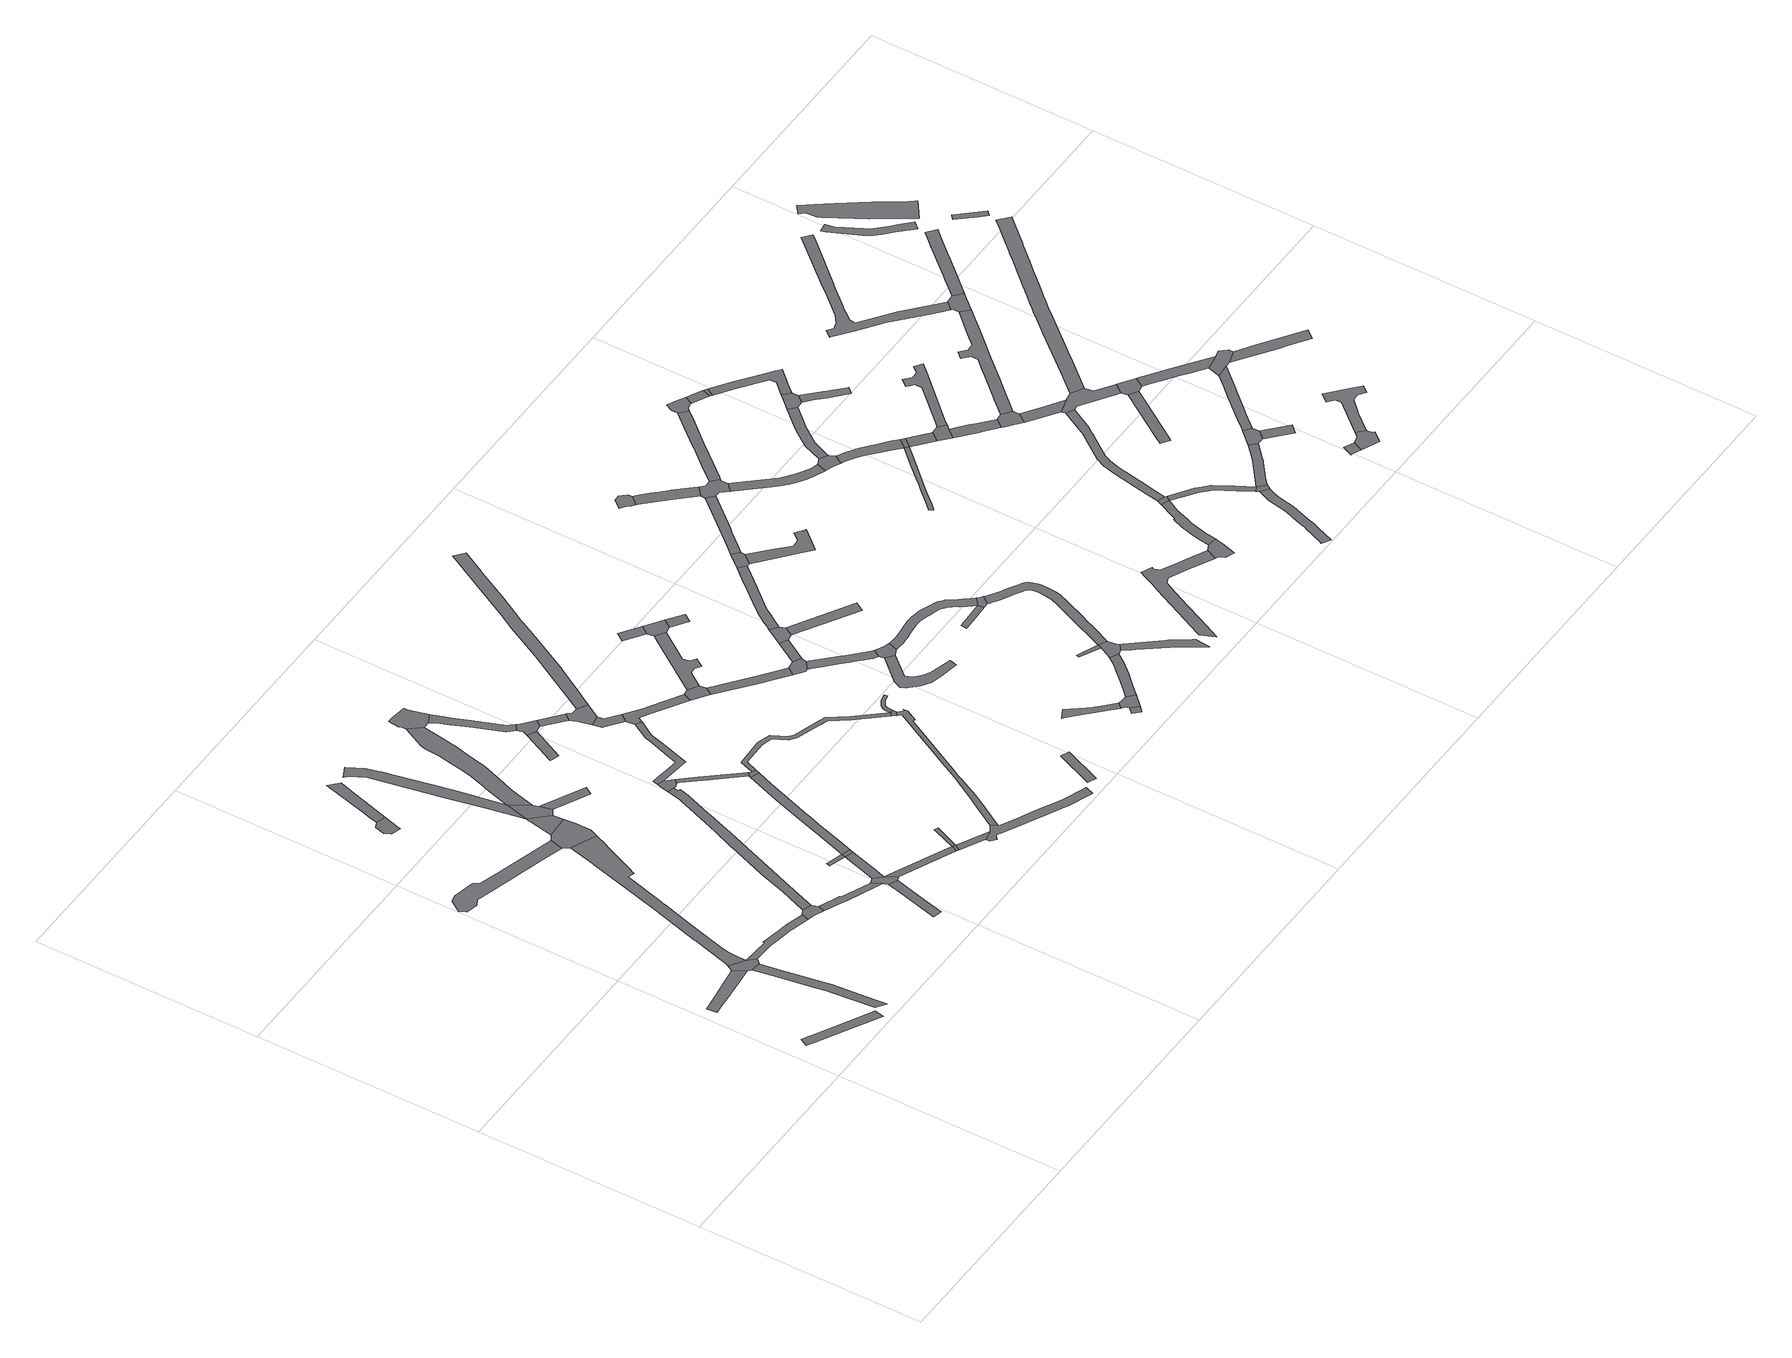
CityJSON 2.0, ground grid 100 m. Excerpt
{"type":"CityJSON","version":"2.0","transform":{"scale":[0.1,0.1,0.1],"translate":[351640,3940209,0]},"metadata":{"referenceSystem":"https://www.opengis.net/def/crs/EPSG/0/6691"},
"CityObjects":{
"road1":{"type":"Road","attributes":{"RoadStructureAttribute.sectionType":"1"},"geometry":[{"type":"MultiSurface","lod":"1","boundaries":[[[0,1,2,3,4,5,6]]]}]},
"road2":{"type":"Road","attributes":{"RoadStructureAttribute.sectionType":"1"},"geometry":[{"type":"MultiSurface","lod":"1","boundaries":[[[7,8,9,10,11,12,13,14,15,16,17]]]}]},
"road3":{"type":"Road","attributes":{"RoadStructureAttribute.sectionType":"1"},"geometry":[{"type":"MultiSurface","lod":"1","boundaries":[[[18,19,20,21,22,23,24,25,26,27,28,29,30,31,32,33,34]]]}]},
"road4":{"type":"Road","geometry":[{"type":"MultiSurface","lod":"1","boundaries":[[[12,18,34,35,36,37,38,39,13]]]}]},
"road5":{"type":"Road","attributes":{"RoadStructureAttribute.sectionType":"1"},"geometry":[{"type":"MultiSurface","lod":"1","boundaries":[[[35,40,41,42,43,44,45,46,47,48,49,50,51,52,53,36]]]}]},
"road6":{"type":"Road","attributes":{"RoadStructureAttribute.sectionType":"1"},"geometry":[{"type":"MultiSurface","lod":"1","boundaries":[[[54,55,56,57,58,59,60,61,62,63,64,65,66,67,68,69,70,71]]]}]},
"road7":{"type":"Road","attributes":{"RoadStructureAttribute.sectionType":"1"},"geometry":[{"type":"MultiSurface","lod":"1","boundaries":[[[72,73,74,75,76,77,78,79,37,36,80,81,82,83,84,85,86,87,88,89,90,91,92,93,94,95,96,97]]]}]},
"road8":{"type":"Road","geometry":[{"type":"MultiSurface","lod":"1","boundaries":[[[98,99,46,45,100,101,102]]]}]},
"road9":{"type":"Road","geometry":[{"type":"MultiSurface","lod":"1","boundaries":[[[103,104,105,106,107,108,109,110]]]}]},
"road10":{"type":"Road","attributes":{"RoadStructureAttribute.sectionType":"1"},"geometry":[{"type":"MultiSurface","lod":"1","boundaries":[[[111,112,113,114,115,116,117,102,101,118,119,120,121,122]]]}]},
"road11":{"type":"Road","attributes":{"RoadStructureAttribute.sectionType":"1"},"geometry":[{"type":"MultiSurface","lod":"1","boundaries":[[[108,123,124,125,126,127,128,129,109]]]}]},
"road12":{"type":"Road","geometry":[{"type":"MultiSurface","lod":"1","boundaries":[[[96,130,131,132,133,134,135,136,63,62,137,97]]]}]},
"road13":{"type":"Road","attributes":{"RoadStructureAttribute.sectionType":"1"},"geometry":[{"type":"MultiSurface","lod":"1","boundaries":[[[138,139,140,141,142,143]]]}]},
"road14":{"type":"Road","attributes":{"RoadStructureAttribute.sectionType":"1"},"geometry":[{"type":"MultiSurface","lod":"1","boundaries":[[[144,136,135,145,146]]]}]},
"road15":{"type":"Road","attributes":{"RoadStructureAttribute.sectionType":"1"},"geometry":[{"type":"MultiSurface","lod":"1","boundaries":[[[147,148,149,150,151,152,153,154,155,156,146,157,158,159,160,161,162,163,164,165,166,167]]]}]},
"road16":{"type":"Road","geometry":[{"type":"MultiSurface","lod":"1","boundaries":[[[141,140,168,169,170,111,122]]]}]},
"road17":{"type":"Road","geometry":[{"type":"MultiSurface","lod":"1","boundaries":[[[146,145,171,172,173,157]]]}]},
"road18":{"type":"Road","attributes":{"RoadStructureAttribute.sectionType":"1"},"geometry":[{"type":"MultiSurface","lod":"1","boundaries":[[[174,175,176,177,178,179,180,181,182,183,184,185,186,187,188,189,99,98,190,191,192,193,194,195,196,197,198,199,200,201,202]]]}]},
"road19":{"type":"Road","attributes":{"RoadStructureAttribute.sectionType":"1"},"geometry":[{"type":"MultiSurface","lod":"1","boundaries":[[[203,170,169,204,205,206,207]]]}]},
"road20":{"type":"Road","geometry":[{"type":"MultiSurface","lod":"1","boundaries":[[[208,209,210,211,212,207]]]}]},
"road21":{"type":"Road","geometry":[{"type":"MultiSurface","lod":"1","boundaries":[[[207,206,213,214,208]]]}]},
"road22":{"type":"Road","attributes":{"RoadStructureAttribute.sectionType":"1"},"geometry":[{"type":"MultiSurface","lod":"1","boundaries":[[[215,216,172,171]]]}]},
"road23":{"type":"Road","attributes":{"RoadStructureAttribute.sectionType":"1"},"geometry":[{"type":"MultiSurface","lod":"1","boundaries":[[[217,169,168,218,219]]]}]},
"road24":{"type":"Road","attributes":{"RoadStructureAttribute.sectionType":"1"},"geometry":[{"type":"MultiSurface","lod":"1","boundaries":[[[173,220,221,222,223,224,225,226,227,228,229,230,231,232,233,234,235,236,237,238,157]]]}]},
"road25":{"type":"Road","geometry":[{"type":"MultiSurface","lod":"1","boundaries":[[[218,239,240,241,242,219]]]}]},
"road26":{"type":"Road","attributes":{"RoadStructureAttribute.sectionType":"1"},"geometry":[{"type":"MultiSurface","lod":"1","boundaries":[[[243,244,245,246,247,214,213,248,249,250,251,252,253,254]]]}]},
"road27":{"type":"Road","geometry":[{"type":"MultiSurface","lod":"1","boundaries":[[[255,256,257,258,219,242]]]}]},
"road28":{"type":"Road","geometry":[{"type":"MultiSurface","lod":"1","boundaries":[[[259,174,202,260,261,262,263,264]]]}]},
"road29":{"type":"Road","geometry":[{"type":"MultiSurface","lod":"1","boundaries":[[[265,266,241,240,267,268]]]}]},
"road30":{"type":"Road","attributes":{"RoadStructureAttribute.sectionType":"1"},"geometry":[{"type":"MultiSurface","lod":"1","boundaries":[[[269,270,262,261,271,272,273]]]}]},
"road31":{"type":"Road","attributes":{"RoadStructureAttribute.sectionType":"1"},"geometry":[{"type":"MultiSurface","lod":"1","boundaries":[[[274,275,276,277,278]]]}]},
"road32":{"type":"Road","geometry":[{"type":"MultiSurface","lod":"1","boundaries":[[[279,280,281,282,283,284,285,286,230,229,287]]]}]},
"road33":{"type":"Road","attributes":{"RoadStructureAttribute.sectionType":"1"},"geometry":[{"type":"MultiSurface","lod":"1","boundaries":[[[288,289,290,291,292,293,294,295,296,297,298,299,279,287]]]}]},
"road34":{"type":"Road","geometry":[{"type":"MultiSurface","lod":"1","boundaries":[[[243,254,300,301,269,273]]]}]},
"road35":{"type":"Road","attributes":{"RoadStructureAttribute.sectionType":"1"},"geometry":[{"type":"MultiSurface","lod":"1","boundaries":[[[263,302,303,304,305,306,307,308,309,310,311,312,313,314,315,316,264]]]}]},
"road36":{"type":"Road","geometry":[{"type":"MultiSurface","lod":"1","boundaries":[[[317,278,277,318,319,320,321,322,294,293]]]}]},
"road37":{"type":"Road","attributes":{"RoadStructureAttribute.sectionType":"1"},"geometry":[{"type":"MultiSurface","lod":"1","boundaries":[[[323,324,325,326,327,328,329,330,331,265,268,332,333,334,335,336,337,338,339,340,341,342,343]]]}]},
"road38":{"type":"Road","attributes":{"RoadStructureAttribute.sectionType":"1"},"geometry":[{"type":"MultiSurface","lod":"1","boundaries":[[[344,320,319,345,346]]]}]},
"road39":{"type":"Road","geometry":[{"type":"MultiSurface","lod":"1","boundaries":[[[347,348,349,350,351,352,353,354,355]]]}]},
"road40":{"type":"Road","geometry":[{"type":"MultiSurface","lod":"1","boundaries":[[[356,347,355,357,358,359,360,344,346]]]}]},
"road41":{"type":"Road","attributes":{"RoadStructureAttribute.sectionType":"1"},"geometry":[{"type":"MultiSurface","lod":"1","boundaries":[[[361,362,363,364,365,366,367,368,369,331,330,370,371,372,373,374,375,376,377,378,379,380,381,382,383,384]]]}]},
"road42":{"type":"Road","attributes":{"RoadStructureAttribute.sectionType":"1"},"geometry":[{"type":"MultiSurface","lod":"1","boundaries":[[[385,386,387,388,389,390,391,392,393,301,300,394,395,396,397,398,399,400,401,402,403,404]]]}]},
"road43":{"type":"Road","attributes":{"RoadStructureAttribute.sectionType":"1"},"geometry":[{"type":"MultiSurface","lod":"1","boundaries":[[[352,351,405,309,308,406,407,408,409,410,411,412]]]}]},
"road44":{"type":"Road","attributes":{"RoadStructureAttribute.sectionType":"1"},"geometry":[{"type":"MultiSurface","lod":"1","boundaries":[[[413,414,415,416]]]}]},
"road45":{"type":"Road","geometry":[{"type":"MultiSurface","lod":"1","boundaries":[[[417,418,409,408,419,420]]]}]},
"road46":{"type":"Road","geometry":[{"type":"MultiSurface","lod":"1","boundaries":[[[403,361,384,421,404]]]}]},
"road47":{"type":"Road","attributes":{"RoadStructureAttribute.sectionType":"1"},"geometry":[{"type":"MultiSurface","lod":"1","boundaries":[[[419,422,423,424,425,426,427,428,429,420]]]}]},
"road48":{"type":"Road","attributes":{"RoadStructureAttribute.sectionType":"1"},"geometry":[{"type":"MultiSurface","lod":"1","boundaries":[[[421,430,431,432,433,434,435,436,437,438,439,404]]]}]},
"road49":{"type":"Road","attributes":{"RoadStructureAttribute.sectionType":"1"},"geometry":[{"type":"MultiSurface","lod":"1","boundaries":[[[440,418,417,441,442,443,444,445,446,447,448]]]}]},
"road50":{"type":"Road","attributes":{"RoadStructureAttribute.sectionType":"1"},"geometry":[{"type":"MultiSurface","lod":"1","boundaries":[[[449,450,451,452,453,358,357,454,455,456,457,458,459,460,461,462,463,464,465,466,467,468,469,470,471]]]}]},
"road51":{"type":"Road","geometry":[{"type":"MultiSurface","lod":"1","boundaries":[[[472,426,425,473,474,475,476,477]]]}]},
"road52":{"type":"Road","attributes":{"RoadStructureAttribute.sectionType":"1"},"geometry":[{"type":"MultiSurface","lod":"1","boundaries":[[[478,479,480,481]]]}]},
"road53":{"type":"Road","attributes":{"RoadStructureAttribute.sectionType":"1"},"geometry":[{"type":"MultiSurface","lod":"1","boundaries":[[[482,483,484,485,486,487,488,489,490,491]]]}]},
"road54":{"type":"Road","geometry":[{"type":"MultiSurface","lod":"1","boundaries":[[[480,448,447,492,493,494,481]]]}]},
"road55":{"type":"Road","attributes":{"RoadStructureAttribute.sectionType":"1"},"geometry":[{"type":"MultiSurface","lod":"1","boundaries":[[[495,496,472,477]]]}]},
"road56":{"type":"Road","attributes":{"RoadStructureAttribute.sectionType":"1"},"geometry":[{"type":"MultiSurface","lod":"1","boundaries":[[[497,498,499,500,501,502,503,504,505,506,507,508,509,475,474]]]}]},
"road57":{"type":"Road","attributes":{"RoadStructureAttribute.sectionType":"1"},"geometry":[{"type":"MultiSurface","lod":"1","boundaries":[[[510,511,512,513,514,515,516,517,518,519,520,521,522,523,524,525,526]]]}]},
"road58":{"type":"Road","attributes":{"RoadStructureAttribute.sectionType":"1"},"geometry":[{"type":"MultiSurface","lod":"1","boundaries":[[[527,528,529,530]]]}]},
"road59":{"type":"Road","attributes":{"RoadStructureAttribute.sectionType":"1"},"geometry":[{"type":"MultiSurface","lod":"1","boundaries":[[[492,531,532,493]]]}]},
"road60":{"type":"Road","geometry":[{"type":"MultiSurface","lod":"1","boundaries":[[[529,533,534,535,491,490,536,530]]]}]},
"road61":{"type":"Road","geometry":[{"type":"MultiSurface","lod":"1","boundaries":[[[537,496,495,538,539,540]]]}]},
"road62":{"type":"Road","geometry":[{"type":"MultiSurface","lod":"1","boundaries":[[[525,541,542,543,544,545,546,505,504,526]]]}]},
"road63":{"type":"Road","attributes":{"RoadStructureAttribute.sectionType":"1"},"geometry":[{"type":"MultiSurface","lod":"1","boundaries":[[[533,547,548,549,550,551,552,553,554,555,556,557,558,534]]]}]},
"road64":{"type":"Road","attributes":{"RoadStructureAttribute.sectionType":"1"},"geometry":[{"type":"MultiSurface","lod":"1","boundaries":[[[538,559,560,539]]]}]},
"road65":{"type":"Road","attributes":{"RoadStructureAttribute.sectionType":"1"},"geometry":[{"type":"MultiSurface","lod":"1","boundaries":[[[561,562,563,564,565,566,567,537,540,568,569,570,571,572,573,574,575,576,577,578,579]]]}]},
"road66":{"type":"Road","attributes":{"RoadStructureAttribute.sectionType":"1"},"geometry":[{"type":"MultiSurface","lod":"1","boundaries":[[[542,580,581,582,583,584,585,586,587,588,589,590,591,592,593,594,595,596,597,598,599,600,601,602,603,604,605,606,607,608,609,610,611,612,613,614,615,616,617,618,619,620,621,622,623,624,625,626,627,628,629,630,631,632,633,634,635,636,543]]]}]},
"road67":{"type":"Road","geometry":[{"type":"MultiSurface","lod":"1","boundaries":[[[637,638,639,640]]]}]},
"road68":{"type":"Road","geometry":[{"type":"MultiSurface","lod":"1","boundaries":[[[641,642,643,552,551,644,645,646,647,637,640]]]}]},
"road69":{"type":"Road","geometry":[{"type":"MultiSurface","lod":"1","boundaries":[[[648,649,650,651,652,609]]]}]},
"road70":{"type":"Road","attributes":{"RoadStructureAttribute.sectionType":"1"},"geometry":[{"type":"MultiSurface","lod":"1","boundaries":[[[644,653,654,655,656,657,658,659,660,661,662,663,645]]]}]},
"road71":{"type":"Road","geometry":[{"type":"MultiSurface","lod":"1","boundaries":[[[578,664,665,666,667,579]]]}]},
"road72":{"type":"Road","geometry":[{"type":"MultiSurface","lod":"1","boundaries":[[[668,669,670,610,609,652,671]]]}]},
"road73":{"type":"Road","attributes":{"RoadStructureAttribute.sectionType":"1"},"geometry":[{"type":"MultiSurface","lod":"1","boundaries":[[[672,673,674,675,676,677,678,679,680,681,682,683,684,685,686,687,688,689,690,691,692,693,637,647,694,695,696,697,698,699,700,701,702,703,704,705,706,707,708,709,710,711,712,713,714,715,716,717,718,719,720,721,722,668,671]]]}]},
"road74":{"type":"Road","attributes":{"RoadStructureAttribute.sectionType":"1"},"geometry":[{"type":"MultiSurface","lod":"1","boundaries":[[[664,723,724,725,726,727,728,729,730,731,732,665]]]}]},
"road75":{"type":"Road","attributes":{"RoadStructureAttribute.sectionType":"1"},"geometry":[{"type":"MultiSurface","lod":"1","boundaries":[[[733,734,735,736,737,738,739,740,667,666]]]}]},
"road76":{"type":"Road","geometry":[{"type":"MultiSurface","lod":"1","boundaries":[[[741,742,743,744,745,746,747,748,749]]]}]},
"road77":{"type":"Road","attributes":{"RoadStructureAttribute.sectionType":"1"},"geometry":[{"type":"MultiSurface","lod":"1","boundaries":[[[750,751,752,753,754,755,756,757,758,759,760,761,745,744]]]}]},
"road78":{"type":"Road","attributes":{"RoadStructureAttribute.sectionType":"1"},"geometry":[{"type":"MultiSurface","lod":"1","boundaries":[[[762,763,764,765,766,767,768,769,770,771,772,773,774,775,776,777,778,779,780,781,782,783,784,785,786,787]]]}]},
"road79":{"type":"Road","geometry":[{"type":"MultiSurface","lod":"1","boundaries":[[[737,788,789,790,791,792,793,794,755,754,795,738]]]}]},
"road80":{"type":"Road","attributes":{"RoadStructureAttribute.sectionType":"1"},"geometry":[{"type":"MultiSurface","lod":"1","boundaries":[[[796,797,798,799,800,801,802,803,804,805,806,807,808,809,810,811,812,813,814,815,816,817,818,819,790,789]]]}]},
"road81":{"type":"Road","geometry":[{"type":"MultiSurface","lod":"1","boundaries":[[[786,820,821,822,823,824,825,826,827,828,787]]]}]},
"road82":{"type":"Road","attributes":{"RoadStructureAttribute.sectionType":"1"},"geometry":[{"type":"MultiSurface","lod":"1","boundaries":[[[829,830,831,832,833,834,835,793,792,836,837,838,839,840,841]]]}]},
"road83":{"type":"Road","geometry":[{"type":"MultiSurface","lod":"1","boundaries":[[[805,804,842,843,844,845,846,847]]]}]},
"road84":{"type":"Road","attributes":{"RoadStructureAttribute.sectionType":"1"},"geometry":[{"type":"MultiSurface","lod":"1","boundaries":[[[848,849,850,851,852,853,854,855,856,857,858,859,860]]]}]},
"road85":{"type":"Road","attributes":{"RoadStructureAttribute.sectionType":"1"},"geometry":[{"type":"MultiSurface","lod":"1","boundaries":[[[861,862,863,864,865,866,867,868,869,870,871,872,873,874,875,845,844,876,877,878,879,880,860]]]}]},
"road86":{"type":"Road","geometry":[{"type":"MultiSurface","lod":"1","boundaries":[[[881,882,883,884,885]]]}]},
"road87":{"type":"Road","attributes":{"RoadStructureAttribute.sectionType":"1"},"geometry":[{"type":"MultiSurface","lod":"1","boundaries":[[[846,886,887,888,889,890,891,892,893,894,895,896,847]]]}]},
"road88":{"type":"Road","geometry":[{"type":"MultiSurface","lod":"1","boundaries":[[[897,829,841,898,899,900,901,902,903,904]]]}]},
"road89":{"type":"Road","attributes":{"RoadStructureAttribute.sectionType":"1"},"geometry":[{"type":"MultiSurface","lod":"1","boundaries":[[[905,906,907,908,909,910,911,884,883,882,912,913,914,915,916,917,918,828,827,919,920,921,922,883,923,924,925,926,927,928,929]]]}]},
"road90":{"type":"Road","geometry":[{"type":"MultiSurface","lod":"1","boundaries":[[[859,930,861,860]]]}]},
"road91":{"type":"Road","attributes":{"RoadStructureAttribute.sectionType":"1"},"geometry":[{"type":"MultiSurface","lod":"1","boundaries":[[[931,932,933,934,935,936,937,938,939,940,941,942,943,944,945,946,947,948,949,950,951]]]}]},
"road92":{"type":"Road","attributes":{"RoadStructureAttribute.sectionType":"1"},"geometry":[{"type":"MultiSurface","lod":"1","boundaries":[[[859,952,953,954,955,930]]]}]},
"road93":{"type":"Road","attributes":{"RoadStructureAttribute.sectionType":"1"},"geometry":[{"type":"MultiSurface","lod":"1","boundaries":[[[956,957,958,901,900,959]]]}]},
"road94":{"type":"Road","geometry":[{"type":"MultiSurface","lod":"1","boundaries":[[[956,959,960,961]]]}]},
"road95":{"type":"Road","geometry":[{"type":"MultiSurface","lod":"1","boundaries":[[[953,962,963,964,965,954]]]}]},
"road96":{"type":"Road","geometry":[{"type":"MultiSurface","lod":"1","boundaries":[[[966,967,968,969,892,891,970,971,972]]]}]},
"road97":{"type":"Road","geometry":[{"type":"MultiSurface","lod":"1","boundaries":[[[951,950,973,974,905,929]]]}]},
"road98":{"type":"Road","attributes":{"RoadStructureAttribute.sectionType":"1"},"geometry":[{"type":"MultiSurface","lod":"1","boundaries":[[[975,976,977,978,979,980,981,982,983,984,985,986,987,988,989,990,991,992,993,994,995,881,885]]]}]},
"road99":{"type":"Road","attributes":{"RoadStructureAttribute.sectionType":"1"},"geometry":[{"type":"MultiSurface","lod":"1","boundaries":[[[996,997,998,999,1000,1001,1002,1003,1004,963,962]]]}]},
"road100":{"type":"Road","attributes":{"RoadStructureAttribute.sectionType":"1"},"geometry":[{"type":"MultiSurface","lod":"1","boundaries":[[[960,1005,1006,1007,1008,966,972,1009,1010,1011,1012,1013,1014,1015,1016,961]]]}]},
"road101":{"type":"Road","geometry":[{"type":"MultiSurface","lod":"1","boundaries":[[[970,1017,1018,1019,1020,1021,1022,1023,1024,1025,971]]]}]},
"road102":{"type":"Road","geometry":[{"type":"MultiSurface","lod":"1","boundaries":[[[999,998,1026,1027,1028,1029,1030,1031,1032]]]}]},
"road103":{"type":"Road","attributes":{"RoadStructureAttribute.sectionType":"1"},"geometry":[{"type":"MultiSurface","lod":"1","boundaries":[[[1033,1034,1035,1036,1037,1038,1039,1040,1041,1042,905,974]]]}]},
"road104":{"type":"Road","geometry":[{"type":"MultiSurface","lod":"1","boundaries":[[[964,1043,1044,1045,1046,1047,1048,1049,1050,1051,1052,1053,1054,1055,1056,1057,1058,1059,965]]]}]},
"road105":{"type":"Road","geometry":[{"type":"MultiSurface","lod":"1","boundaries":[[[1060,1061,1030,1029,1062,1063]]]}]},
"road106":{"type":"Road","geometry":[{"type":"MultiSurface","lod":"1","boundaries":[[[1064,1065,1066,1040,1039,1067]]]}]},
"road107":{"type":"Road","attributes":{"RoadStructureAttribute.sectionType":"1"},"geometry":[{"type":"MultiSurface","lod":"1","boundaries":[[[1068,1069,1070,1071,1072,1073,1074]]]}]},
"road108":{"type":"Road","attributes":{"RoadStructureAttribute.sectionType":"1"},"geometry":[{"type":"MultiSurface","lod":"1","boundaries":[[[1075,1076,1077,1078,1079]]]}]},
"road109":{"type":"Road","geometry":[{"type":"MultiSurface","lod":"1","boundaries":[[[1062,987,986,1080,1081,1082,1083,1084,1085,1086,1087,1063]]]}]},
"road110":{"type":"Road","geometry":[{"type":"MultiSurface","lod":"1","boundaries":[[[1088,1089,1064,1067]]]}]},
"road111":{"type":"Road","geometry":[{"type":"MultiSurface","lod":"1","boundaries":[[[1090,1091,1092,1093,1094,1075,1079,1095,1096]]]}]},
"road112":{"type":"Road","geometry":[{"type":"MultiSurface","lod":"1","boundaries":[[[1097,1098,1099,1100,1101,1102,1103,1104,1105,1106,1107,1108,1109,1110,1111,1112,1113,1114,1032,1031,1115,1116,1117,1118,1119,1120,1121]]]}]},
"road113":{"type":"Road","geometry":[{"type":"MultiSurface","lod":"1","boundaries":[[[1122,1123,1083,1082,1068,1074,1124,1125]]]}]},
"road114":{"type":"Road","attributes":{"RoadStructureAttribute.sectionType":"1"},"geometry":[{"type":"MultiSurface","lod":"1","boundaries":[[[1126,1127,1128,1129,1130,1131,1132,1133,1134,1066,1065,1135,1136,1137,1138,1139,1140,1141]]]}]},
"road115":{"type":"Road","geometry":[{"type":"MultiSurface","lod":"1","boundaries":[[[1142,1143,1144,1145,1146,1147,1148,1149,1150,1151,1152,1153,1154,1093,1092]]]}]},
"road116":{"type":"Road","attributes":{"RoadStructureAttribute.sectionType":"1"},"geometry":[{"type":"MultiSurface","lod":"1","boundaries":[[[1124,1155,1156,1157,1158,1159,1160,1161,1162,1163,1164,1165,1166,1125]]]}]},
"road117":{"type":"Road","geometry":[{"type":"MultiSurface","lod":"1","boundaries":[[[1167,1168,1169,1170,1171,1172,1173,1174,1175,1176,1177,1178,1179,1180,1181,1182,1183,1184,1185,1186,1187,1188,1189,1190,1191,1192,1193,1194,1195,1196,1197,1198,1199]]]}]},
"road118":{"type":"Road","geometry":[{"type":"MultiSurface","lod":"1","boundaries":[[[1200,1201,1202,1161,1160,1126,1141,1203]]]}]},
"road119":{"type":"Road","geometry":[{"type":"MultiSurface","lod":"1","boundaries":[[[1204,1205,1206,1207,1208,1209,1210,1183,1182,1211,1097,1121]]]}]},
"road120":{"type":"Road","attributes":{"RoadStructureAttribute.sectionType":"1"},"geometry":[{"type":"MultiSurface","lod":"1","boundaries":[[[1212,1213,1214,1215,1216,1217,1218,1219,1220,1221,1222,1223,1224,1225,1226,1227,1228,1229,1230,1231,1232,1233,1234,1235,1086,1085,1236,1237,1238,1239,1240,1241,1242,1243,1244,1245,1246,1247,1248,1249,1250,1251,1252,1253,1254,1255,1256,1257]]]}]},
"road121":{"type":"Road","attributes":{"RoadStructureAttribute.sectionType":"1"},"geometry":[{"type":"MultiSurface","lod":"1","boundaries":[[[1258,1259,1200,1203,1260,1261,1262,1263,1264]]]}]},
"road122":{"type":"Road","attributes":{"RoadStructureAttribute.sectionType":"1"},"geometry":[{"type":"MultiSurface","lod":"1","boundaries":[[[1265,1266,1267,1268,1269,1270,1271,1272,1273,1274,1275,1276,1277,1278,1279,1209,1208]]]}]},
"road123":{"type":"Road","attributes":{"RoadStructureAttribute.sectionType":"1"},"geometry":[{"type":"MultiSurface","lod":"1","boundaries":[[[1280,1281,1282,1283,1284,1285,1286,1287,1288,1289,1290,1291,1292,1293,1294,1295,1296]]]}]},
"road124":{"type":"Road","attributes":{"RoadStructureAttribute.sectionType":"1"},"geometry":[{"type":"MultiSurface","lod":"1","boundaries":[[[1297,1298,1299,1300,1301,1302,1303,1304,1305,1306,1307,1308,1309,1310,1311,1312,1313,1314,1315,1316]]]}]},
"road125":{"type":"Road","geometry":[{"type":"MultiSurface","lod":"1","boundaries":[[[1317,1318,1319,1320,1321]]]}]}
},
"vertices":[
[80,197,0],[113,179,0],[274,90,0],[375,35,0],[384,76,0],[244,151,0],[98,230,0],
[56,584,0],[104,589,0],[135,592,0],[204,599,0],[217,600,0],[314,610,0],[281,661,0],[209,650,0],[123,637,0],[87,632,0],[52,628,0],
[329,597,0],[342,516,0],[346,493,0],[368,367,0],[373,338,0],[381,292,0],[382,275,0],[400,87,0],[442,59,0],[439,103,0],[431,177,0],[422,296,0],[418,319,0],[416,326,0],[400,422,0],[383,516,0],[370,593,0],
[390,613,0],[361,644,0],[299,687,0],[294,679,0],[290,673,0],
[479,610,0],[521,603,0],[598,590,0],[601,589,0],[607,588,0],[681,567,0],[690,599,0],[613,621,0],[608,622,0],[597,624,0],[563,630,0],[483,644,0],[482,636,0],[481,637,0],
[8,1722,0],[23,1694,0],[72,1682,0],[100,1698,0],[248,1653,0],[328,1631,0],[334,1629,0],[414,1607,0],[516,1577,0],[533,1634,0],[468,1653,0],[344,1689,0],[293,1704,0],[291,1704,0],[183,1735,0],[168,1760,0],[73,1782,0],[42,1774,0],
[506,1428,0],[505,1422,0],[457,1249,0],[417,1101,0],[411,1079,0],[353,875,0],[353,872,0],[304,702,0],[361,687,0],[363,726,0],[373,772,0],[394,848,0],[422,951,0],[459,1076,0],[461,1086,0],[465,1098,0],[516,1276,0],[545,1267,0],[548,1275,0],[557,1296,0],[575,1336,0],[604,1403,0],[634,1471,0],[638,1480,0],[647,1502,0],[536,1548,0],
[755,599,0],[717,613,0],[712,559,0],[753,541,0],[766,572,0],
[224,2198,0],[238,2171,0],[280,2159,0],[286,2181,0],[290,2195,0],[304,2242,0],[262,2254,0],[237,2242,0],
[983,473,0],[980,474,0],[856,527,0],[855,528,0],[854,528,0],[856,534,0],[829,545,0],[814,514,0],[846,499,0],[848,498,0],[978,443,0],[1003,433,0],
[337,2355,0],[353,2412,0],[376,2486,0],[335,2525,0],[306,2412,0],[282,2327,0],[271,2288,0],
[662,1538,0],[661,1592,0],[663,1591,0],[663,1592,0],[662,1606,0],[658,1657,0],[558,1650,0],[520,1575,0],
[988,158,0],[1017,271,0],[1049,393,0],[1012,411,0],[992,329,0],[950,169,0],
[573,1723,0],[655,1704,0],[585,1780,0],
[420,2487,0],[442,2447,0],[455,2423,0],[457,2416,0],[457,2411,0],[511,2143,0],[512,2137,0],[525,2074,0],[550,1953,0],[570,1855,0],[611,1885,0],[588,2011,0],[588,2015,0],[570,2104,0],[553,2189,0],[522,2333,0],[511,2387,0],[506,2410,0],[496,2452,0],[459,2521,0],[408,2497,0],
[1067,403,0],[1039,449,0],[1007,483,0],
[682,1722,0],[670,1776,0],[661,1800,0],
[1002,1401,0],[997,1378,0],[987,1337,0],[984,1330,0],[955,1253,0],[952,1245,0],[950,1240,0],[921,1160,0],[909,1130,0],[868,1030,0],[867,1025,0],[843,962,0],[802,854,0],[801,852,0],[771,761,0],[761,729,0],[793,704,0],[812,754,0],[828,797,0],[885,948,0],[933,1075,0],[933,1076,0],[968,1169,0],[979,1200,0],[982,1207,0],[1025,1326,0],[1036,1369,0],[1025,1371,0],[1031,1395,0],
[1013,499,0],[1046,472,0],[1053,493,0],[1092,621,0],[1053,633,0],
[1058,651,0],[986,673,0],[985,674,0],[979,657,0],[982,656,0],
[1098,639,0],[1060,651,0],
[834,1646,0],[855,1679,0],
[1064,436,0],[1307,292,0],[1321,318,0],
[684,1889,0],[694,1923,0],[718,1987,0],[724,2004,0],[749,2075,0],[770,2169,0],[784,2228,0],[786,2247,0],[788,2257,0],[809,2383,0],[767,2437,0],[717,2338,0],[711,2316,0],[704,2250,0],[692,2185,0],[686,2147,0],[675,2095,0],[649,2010,0],[643,1999,0],
[1308,291,0],[1320,285,0],[1333,311,0],[1334,312,0],
[1238,1177,0],[1183,1026,0],[1176,1006,0],[1129,861,0],[1104,785,0],[1119,706,0],[1156,820,0],[1165,847,0],[1187,911,0],[1208,973,0],[1248,1091,0],[1276,1163,0],
[1375,406,0],[1381,419,0],[1363,426,0],[1359,415,0],
[1012,1443,0],[1041,1392,0],[1057,1400,0],[1074,1415,0],[1044,1449,0],[1015,1456,0],
[1469,240,0],[1446,252,0],[1403,243,0],[1423,232,0],
[1256,1199,0],[1133,1347,0],[1069,1392,0],[1141,1307,0],[1242,1187,0],
[910,1876,0],[915,1873,0],[948,1862,0],[1021,2007,0],[981,2026,0],
[881,2406,0],[873,2435,0],[859,2488,0],[858,2507,0],[790,2515,0],[765,2516,0],[761,2468,0],[765,2459,0],[838,2383,0],
[856,2356,0],[876,2306,0],[898,2252,0],[920,2196,0],[955,2104,0],[984,2074,0],[1009,2096,0],[987,2123,0],[982,2137,0],[937,2253,0],[909,2327,0],[898,2357,0],
[1283,1181,0],[1266,1188,0],
[1052,1448,0],[1097,1443,0],[1178,1434,0],[1221,1570,0],[1238,1626,0],[1254,1652,0],[1280,1695,0],[1254,1710,0],[1212,1638,0],[1209,1628,0],[1204,1613,0],[1157,1465,0],[1100,1472,0],[1051,1478,0],[1021,1481,0],
[992,2048,0],[1031,2009,0],[1050,2013,0],[1072,2039,0],[1050,2058,0],[1023,2081,0],
[1874,60,0],[1862,65,0],[1767,102,0],[1666,153,0],[1605,183,0],[1603,184,0],[1518,228,0],[1516,235,0],[1499,259,0],[1424,212,0],[1446,194,0],[1448,196,0],[1466,210,0],[1486,199,0],[1585,148,0],[1587,147,0],[1644,119,0],[1749,66,0],[1751,65,0],[1847,28,0],[1860,23,0],
[1161,1965,0],[1050,2012,0],[1137,1936,0],
[1164,1844,0],[1173,1805,0],[1177,1803,0],[1229,1764,0],[1249,1749,0],[1274,1782,0],[1222,1822,0],[1217,1827,0],[1211,1855,0],
[1151,1903,0],[1250,1919,0],[1208,1945,0],[1181,1946,0],[1168,1960,0],
[1831,888,0],[1837,881,0],[1844,873,0],[1809,809,0],[1686,579,0],[1686,578,0],[1653,517,0],[1592,413,0],[1576,387,0],[1523,249,0],[1584,348,0],[1593,363,0],[1612,395,0],[1659,490,0],[1669,510,0],[1687,542,0],[1701,568,0],[1836,820,0],[1846,815,0],[1873,866,0],[1872,886,0],[1866,875,0],[1856,887,0],[1846,900,0],
[1820,931,0],[1731,1035,0],[1674,1115,0],[1632,1128,0],[1528,1161,0],[1509,1177,0],[1476,1240,0],[1419,1259,0],[1289,1252,0],[1304,1234,0],[1417,1237,0],[1463,1224,0],[1494,1166,0],[1518,1145,0],[1623,1110,0],[1663,1096,0],[1717,1023,0],[1803,921,0],[1816,905,0],[1831,917,0],
[1250,1742,0],[1293,1717,0],[1332,1693,0],[1479,1602,0],[1495,1639,0],[1373,1715,0],[1348,1730,0],[1316,1750,0],
[2008,221,0],[1971,237,0],[1902,72,0],[1938,55,0],
[1566,1617,0],[1524,1645,0],[1549,1554,0],[1571,1587,0],
[1846,917,0],
[1550,1553,0],[1695,1436,0],[1765,1382,0],[1810,1348,0],[1834,1380,0],[1784,1418,0],[1720,1468,0],[1574,1586,0],
[1846,935,0],[1849,949,0],[1856,959,0],[1874,970,0],[1905,977,0],[1902,991,0],[1869,984,0],[1846,970,0],[1835,955,0],[1831,937,0],
[1691,1883,0],[1611,1681,0],[1640,1686,0],[1665,1668,0],[1691,1706,0],[1666,1723,0],[1661,1752,0],[1753,1884,0],[1712,1912,0],
[1596,2645,0],[1506,2480,0],[1484,2441,0],[1460,2399,0],[1375,2238,0],[1282,1971,0],[1285,1976,0],[1362,2104,0],[1365,2109,0],[1445,2260,0],[1453,2274,0],[1506,2374,0],[1509,2380,0],[1513,2387,0],[1514,2390,0],[1518,2398,0],[1531,2420,0],[1553,2457,0],[1590,2525,0],[1663,2660,0],[1666,2664,0],[1723,2768,0],[1681,2803,0],
[1872,1387,0],[1853,1315,0],[1867,1318,0],[1900,1344,0],[1905,1364,0],[1906,1366,0],
[1650,2037,0],[1624,2000,0],[1707,1942,0],[1733,1979,0],
[2303,244,0],[2258,290,0],[2253,297,0],[2197,370,0],[2153,346,0],[2166,334,0],[2198,305,0],[2291,213,0],[2321,185,0],[2341,207,0],
[1783,1889,0],[1809,1926,0],[1793,1937,0],
[1967,1466,0],[1931,1484,0],
[1872,1312,0],[1963,1223,0],[1985,1201,0],[2006,1182,0],[2026,1160,0],[2035,1153,0],[2054,1134,0],[2072,1123,0],[2093,1157,0],[2077,1167,0],[2012,1232,0],[2000,1245,0],[1963,1282,0],
[1991,1004,0],[1986,998,0],[1970,962,0],[1980,940,0],[1988,932,0],[2018,901,0],[2057,875,0],[2108,861,0],[2190,847,0],[2200,881,0],[2103,907,0],[2076,922,0],[2046,951,0],[2042,955,0],[2032,982,0],[2110,1073,0],[2079,1100,0],
[2317,134,0],[2346,106,0],[2368,128,0],[2339,157,0],
[1852,1840,0],[1878,1877,0],
[2414,175,0],[2385,203,0],[2353,204,0],[2336,173,0],
[1976,1557,0],[1995,1471,0],[2018,1510,0],[2010,1536,0],
[2112,1075,0],[2142,1089,0],[2155,1128,0],[2144,1132,0],[2131,1135,0],[2111,1145,0],
[2450,212,0],[2498,262,0],[2544,312,0],[2566,342,0],[2574,355,0],[2537,372,0],[2531,363,0],[2523,351,0],[2509,334,0],[2491,315,0],[2459,279,0],[2411,229,0],
[2258,1315,0],[2281,1354,0],
[2151,1785,0],[2140,1772,0],[2095,1719,0],[2046,1661,0],[2023,1631,0],[1999,1595,0],[1987,1573,0],[2018,1549,0],[2025,1559,0],[2035,1574,0],[2054,1603,0],[2062,1616,0],[2075,1635,0],[2088,1650,0],[2141,1712,0],[2149,1722,0],[2228,1814,0],[2234,1821,0],[2204,1846,0],
[2147,1087,0],[2159,1086,0],[2182,1084,0],[2209,1085,0],[2228,1087,0],[2246,1090,0],[2268,1092,0],[2280,1094,0],[2298,1095,0],[2325,1095,0],[2344,1090,0],[2357,1087,0],[2370,1083,0],[2380,1080,0],[2395,1076,0],[2406,1073,0],[2408,1072,0],[2423,1066,0],[2431,1061,0],[2439,1054,0],[2450,1044,0],[2458,1033,0],[2464,1027,0],[2469,1019,0],[2475,1008,0],[2483,996,0],[2491,986,0],[2501,974,0],[2505,970,0],[2517,955,0],[2548,983,0],[2541,992,0],[2537,995,0],[2530,1000,0],[2525,1009,0],[2517,1021,0],[2507,1036,0],[2484,1067,0],[2476,1076,0],[2471,1081,0],[2464,1086,0],[2459,1091,0],[2455,1094,0],[2442,1102,0],[2429,1107,0],[2415,1112,0],[2397,1118,0],[2376,1126,0],[2327,1134,0],[2298,1136,0],[2267,1133,0],[2248,1131,0],[2216,1126,0],[2202,1125,0],[2190,1125,0],[2179,1126,0],[2167,1126,0],
[2575,448,0],[2481,486,0],[2479,473,0],[2567,430,0],
[2560,413,0],[2553,400,0],[2546,386,0],[2594,358,0],[2621,380,0],[2617,386,0],[2610,428,0],
[2485,954,0],[2388,949,0],[2384,922,0],[2449,925,0],[2519,928,0],
[2608,340,0],[2620,324,0],[2630,312,0],[2709,209,0],[2743,157,0],[2793,80,0],[2799,147,0],[2792,158,0],[2740,236,0],[2732,244,0],[2630,370,0],
[2248,1820,0],[2283,1861,0],[2284,1880,0],[2254,1906,0],
[2569,964,0],[2566,966,0],[2553,977,0],[2544,930,0],
[2549,925,0],[2555,921,0],[2564,915,0],[2576,906,0],[2588,899,0],[2614,886,0],[2642,871,0],[2669,856,0],[2685,846,0],[2692,839,0],[2699,827,0],[2701,813,0],[2702,795,0],[2696,733,0],[2680,694,0],[2662,652,0],[2654,634,0],[2649,623,0],[2644,608,0],[2633,585,0],[2622,560,0],[2603,513,0],[2647,512,0],[2670,566,0],[2672,570,0],[2721,686,0],[2731,711,0],[2734,716,0],[2735,721,0],[2738,731,0],[2740,739,0],[2741,763,0],[2742,791,0],[2744,811,0],[2743,824,0],[2731,855,0],[2731,857,0],[2728,863,0],[2724,868,0],[2721,870,0],[2717,873,0],[2710,878,0],[2702,883,0],[2690,889,0],[2669,902,0],[2649,914,0],[2640,918,0],[2630,924,0],[2595,944,0],[2589,948,0],[2579,956,0],
[2412,1680,0],[2449,1648,0],[2475,1678,0],[2526,1737,0],[2522,1739,0],[2486,1765,0],[2457,1731,0],[2438,1730,0],[2425,1729,0],[2363,1787,0],
[2311,1911,0],[2361,1969,0],[2375,1984,0],[2439,2057,0],[2502,2132,0],[2470,2158,0],[2418,2097,0],[2287,1944,0],
[2268,2389,0],[2284,2373,0],[2288,2369,0],[2296,2362,0],[2330,2400,0],[2326,2418,0],[2303,2444,0],[2278,2445,0],[2247,2406,0],
[2301,2358,0],[2320,2339,0],[2366,2291,0],[2418,2238,0],[2472,2180,0],[2509,2213,0],[2439,2291,0],[2434,2296,0],[2408,2323,0],[2384,2348,0],[2368,2365,0],[2343,2388,0],
[3165,416,0],[3131,432,0],[3057,469,0],[3048,496,0],[3052,504,0],[3007,526,0],[2995,502,0],[2973,455,0],[2956,420,0],[2914,331,0],[2873,247,0],[2831,159,0],[2828,151,0],[2855,89,0],[2869,118,0],[2889,160,0],[2907,198,0],[2943,275,0],[2979,351,0],[2991,375,0],[3008,411,0],[3036,422,0],[3140,371,0],[3140,370,0],[3224,328,0],[3247,375,0],
[2524,2130,0],[2552,2098,0],[2585,2128,0],[2583,2158,0],[2589,2165,0],[2557,2193,0],[2527,2193,0],[2470,2160,0],
[2610,2031,0],[2657,1976,0],[2687,1945,0],[2705,1930,0],[2706,1929,0],[2731,1909,0],[2763,1887,0],[2790,1873,0],[2844,1852,0],[2858,1894,0],[2847,1898,0],[2844,1899,0],[2843,1899,0],[2827,1905,0],[2817,1910,0],[2806,1915,0],[2795,1921,0],[2785,1927,0],[2769,1937,0],[2755,1947,0],[2737,1961,0],[2719,1976,0],[2704,1992,0],[2694,2003,0],
[3237,322,0],[3239,316,0],[3249,295,0],[3289,282,0],[3294,298,0],[3310,349,0],[3314,372,0],[3316,383,0],[3274,389,0],
[2817,2502,0],[2725,2393,0],[2717,2384,0],[2685,2345,0],[2684,2344,0],[2665,2321,0],[2605,2252,0],[2596,2173,0],[2651,2237,0],[2720,2317,0],[2727,2326,0],[2807,2419,0],[2850,2470,0],
[2851,1849,0],[2885,1836,0],[2912,1823,0],[2935,1861,0],[2923,1888,0],[2887,1905,0],
[3051,1597,0],[2983,1522,0],[2968,1505,0],[2955,1491,0],[2891,1422,0],[2869,1399,0],[2879,1383,0],[2903,1408,0],[2943,1452,0],[2967,1478,0],[3066,1584,0],[3129,1651,0],[3114,1664,0],
[3147,1702,0],[3131,1716,0],[3126,1720,0],[3105,1738,0],[3075,1764,0],[3058,1778,0],[3040,1793,0],[3033,1798,0],[3031,1801,0],[3011,1815,0],[3010,1816,0],[2991,1828,0],[2976,1838,0],[2961,1847,0],[2939,1858,0],[2928,1815,0],[2954,1799,0],[2977,1784,0],[2997,1769,0],[3080,1694,0],
[3378,684,0],[3370,663,0],[3404,648,0],[3419,670,0],[3413,675,0],
[2927,1898,0],[2957,1971,0],[3008,2041,0],[3013,2046,0],[3028,2062,0],[3089,2130,0],[3058,2158,0],[2985,2075,0],[2977,2066,0],[2942,2019,0],[2921,1991,0],
[2816,2528,0],[2860,2481,0],[2883,2486,0],[2890,2487,0],[2909,2522,0],[2886,2534,0],[2872,2542,0],[2834,2562,0],
[3647,408,0],[3606,483,0],[3603,488,0],[3562,557,0],[3560,559,0],[3537,582,0],[3517,602,0],[3338,595,0],[3330,575,0],[3323,578,0],[3305,529,0],[3294,488,0],[3293,485,0],[3282,442,0],[3323,435,0],[3344,511,0],[3354,535,0],[3374,593,0],[3455,611,0],[3502,577,0],[3531,550,0],[3539,543,0],[3542,541,0],[3588,458,0],[3623,395,0],
[3161,1689,0],
[3606,327,0],[3591,242,0],[3579,208,0],[3574,194,0],[3564,161,0],[3553,128,0],[3550,123,0],[3517,39,0],[3512,29,0],[3548,7,0],[3580,88,0],[3590,110,0],[3595,126,0],[3596,131,0],[3601,148,0],[3630,230,0],[3641,293,0],[3646,313,0],[3658,345,0],[3665,359,0],[3631,382,0],
[3192,1596,0],[3212,1579,0],[3245,1617,0],[3231,1629,0],
[2977,2486,0],[2960,2494,0],[2927,2512,0],[2964,2448,0],
[2971,2443,0],[2994,2476,0],
[3260,1537,0],[3293,1575,0],[3310,1594,0],[3281,1619,0],
[3115,2220,0],[3108,2213,0],[3103,2207,0],[3082,2185,0],[3121,2132,0],[3147,2164,0],[3144,2192,0],
[3670,365,0],[3679,378,0],
[3426,744,0],[3436,794,0],[3439,810,0],[3451,874,0],[3457,909,0],[3471,957,0],[3485,988,0],[3544,1069,0],[3564,1096,0],[3568,1102,0],[3585,1124,0],[3640,1225,0],[3609,1245,0],[3551,1138,0],[3550,1137,0],[3454,1006,0],[3436,964,0],[3429,938,0],[3422,916,0],[3417,892,0],[3389,744,0],
[3341,1466,0],[3351,1458,0],[3407,1411,0],[3439,1449,0],[3371,1508,0],[3369,1510,0],[3359,1519,0],[3317,1555,0],[3305,1565,0],
[3053,2386,0],[3060,2381,0],[3162,2303,0],[3164,2272,0],[3166,2216,0],[3238,2293,0],[3232,2298,0],[3216,2311,0],[3185,2335,0],[3128,2379,0],[3081,2413,0],[3075,2418,0],
[3154,2102,0],[3195,2061,0],[3209,2048,0],[3263,1997,0],[3274,2009,0],[3287,2024,0],[3280,2031,0],[3220,2090,0],[3217,2094,0],
[3418,1402,0],[3456,1370,0],[3458,1369,0],[3480,1352,0],[3510,1393,0],[3508,1421,0],[3470,1452,0],
[3699,397,0],[3711,409,0],[3775,457,0],[3778,459,0],[3783,463,0],[3793,472,0],[3857,531,0],[3829,559,0],[3787,520,0],[3763,497,0],
[3317,1603,0],[3318,1604,0],[3517,1817,0],[3550,1852,0],[3533,1866,0],[3520,1877,0],[3505,1860,0],[3494,1848,0],[3464,1847,0],[3433,1874,0],[3408,1843,0],[3419,1833,0],[3436,1818,0],[3436,1811,0],[3437,1788,0],[3434,1784,0],[3299,1639,0],
[3576,1346,0],[3574,1347,0],[3603,1263,0],[3672,1282,0],
[3917,564,0],[3915,594,0],[3884,619,0],[3887,531,0],
[3822,1098,0],[3679,882,0],[3656,848,0],[3693,823,0],[3702,836,0],[3818,1011,0],[3859,1073,0],
[4055,223,0],[4011,241,0],[3992,197,0],[3997,195,0],[4036,179,0],
[3660,1230,0],[3801,1137,0],[3816,1128,0],[3847,1168,0],[3770,1220,0],[3762,1259,0],[3711,1290,0],[3687,1286,0],
[3982,443,0],[4013,476,0],
[4142,192,0],[4139,216,0],[4139,221,0],[4105,250,0],[4088,230,0],[4114,145,0],[4148,187,0],
[3869,1892,0],[3800,1817,0],[3781,1797,0],[3762,1775,0],[3750,1762,0],[3739,1751,0],[3709,1750,0],[3680,1776,0],[3653,1747,0],[3683,1720,0],[3684,1689,0],[3642,1644,0],[3640,1642,0],[3624,1624,0],[3552,1544,0],[3539,1529,0],[3537,1527,0],[3527,1517,0],[3610,1533,0],[3636,1562,0],[3712,1647,0],[3807,1750,0],[3820,1766,0],[3826,1772,0],[3905,1859,0],
[3906,1128,0],[3851,1166,0],[3889,1079,0],[3917,1121,0],
[4097,859,0],[4061,819,0],[4012,765,0],[4004,756,0],[3981,730,0],[3981,729,0],[3931,674,0],[3929,671,0],[3901,637,0],[3972,660,0],[3983,672,0],[3992,682,0],[4063,760,0],[4070,768,0],[4079,778,0],[4157,864,0],
[4204,297,0],[4211,305,0],[4258,353,0],[4287,355,0],[4319,331,0],[4344,364,0],[4311,393,0],[4222,472,0],[4192,435,0],[4221,410,0],[4222,383,0],[4165,319,0],[4165,318,0],
[3906,1068,0],[3911,1064,0],[3966,1025,0],[4019,987,0],[4054,961,0],[4115,917,0],[4183,930,0],[4053,1024,0],[4035,1037,0],[4028,1042,0],[3946,1101,0],[3933,1110,0],
[3884,2605,0],[3796,2505,0],[3711,2408,0],[3680,2372,0],[3602,2284,0],[3567,2257,0],[3537,2248,0],[3512,2267,0],[3487,2235,0],[3489,2234,0],[3563,2177,0],[3642,2118,0],[3672,2097,0],[3712,2060,0],[3797,1982,0],[3862,1924,0],[3894,1959,0],[3752,2086,0],[3749,2089,0],[3681,2139,0],[3605,2196,0],[3608,2222,0],[3623,2241,0],[3653,2279,0],[3657,2283,0],[3737,2372,0],[3746,2381,0],[3816,2458,0],[3816,2459,0],[3830,2474,0],[3924,2580,0],[3936,2595,0],[3903,2626,0],
[4240,886,0],[4240,907,0],[4215,935,0],[4180,867,0],
[3915,1870,0],[3923,1879,0],[3938,1896,0],[3950,1910,0],[3968,1930,0],[3932,1963,0],[3916,1961,0],[3871,1916,0],
[4381,2045,0],[4344,2005,0],[4319,1977,0],[4258,1910,0],[4256,1908,0],[4251,1902,0],[4225,1873,0],[4115,1754,0],[4108,1746,0],[4103,1740,0],[4078,1713,0],[4052,1684,0],[4036,1666,0],[4024,1653,0],[3996,1621,0],[3965,1585,0],[3928,1543,0],[3913,1526,0],[3911,1523,0],[3892,1501,0],[3863,1467,0],[3839,1439,0],[3793,1385,0],[3745,1329,0],[3794,1295,0],[3837,1345,0],[3882,1396,0],[3891,1407,0],[3910,1428,0],[4001,1534,0],[4052,1593,0],[4071,1615,0],[4096,1643,0],[4118,1667,0],[4120,1669,0],[4145,1696,0],[4198,1754,0],[4207,1764,0],[4264,1826,0],[4267,1830,0],[4311,1877,0],[4315,1882,0],[4328,1896,0],[4398,1972,0],[4428,2006,0],[4383,2047,0],
[4431,755,0],[4324,829,0],[4255,815,0],[4357,743,0],[4370,734,0],[4464,669,0],[4496,709,0],
[4040,2009,0],[4064,2036,0],[4082,2056,0],[4100,2077,0],[4126,2106,0],[4183,2169,0],[4217,2207,0],[4179,2240,0],[4144,2202,0],[4130,2186,0],[4099,2151,0],[4026,2069,0],[4016,2058,0],[4009,2050,0],[3997,2037,0],
[4161,2348,0],[4142,2367,0],[4085,2426,0],[4070,2453,0],[4018,2549,0],[4012,2589,0],[3973,2583,0],[3978,2560,0],[4004,2504,0],[4039,2431,0],[4044,2422,0],[4053,2407,0],[4059,2397,0],[4089,2367,0],[4119,2338,0],[4179,2274,0],[4207,2304,0],
[4028,2685,0],[4032,2635,0],[4039,2618,0],[4102,2508,0],[4120,2478,0],[4129,2461,0],[4177,2389,0],[4192,2366,0],[4231,2300,0],[4312,2358,0],[4307,2365,0],[4293,2385,0],[4243,2458,0],[4214,2501,0],[4132,2617,0],[4130,2619,0],[4083,2684,0],[4051,2727,0],[4044,2736,0],[4007,2706,0],
[4361,2114,0],[4388,2083,0],[4408,2101,0],[4315,2206,0],[4296,2189,0]
]}
